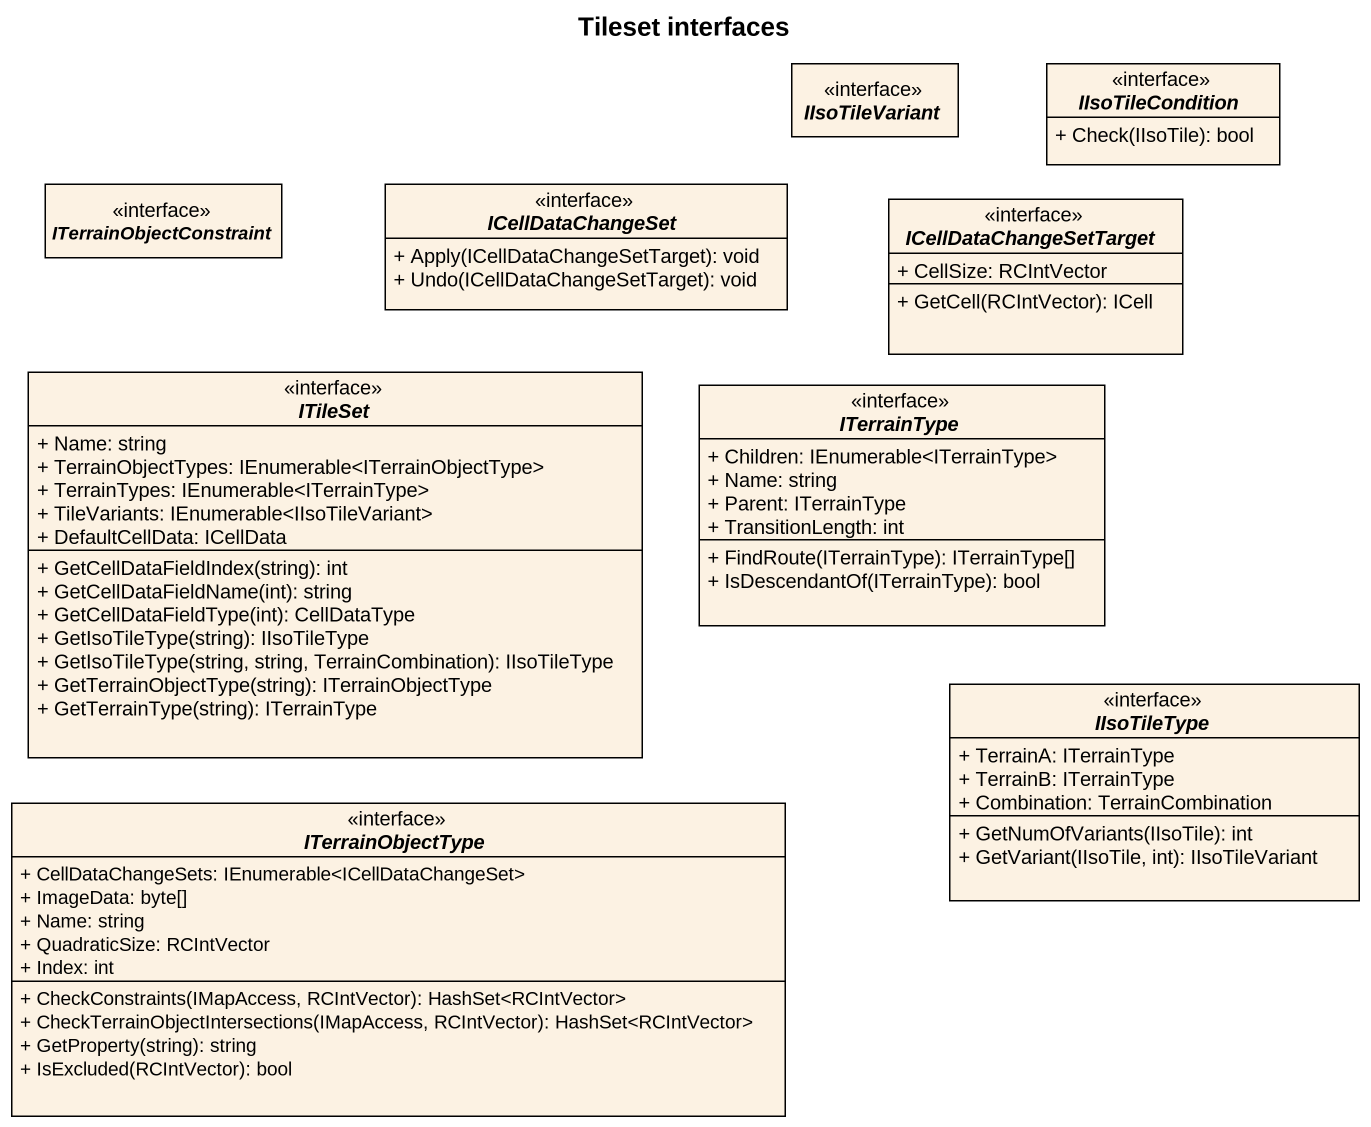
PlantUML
@startuml
title Tileset interfaces
hide circle
hide empty members
skinparam classAttributeIconSize 0
interface IIsoTileVariant <<interface>>
interface IIsoTileCondition <<interface>> {
  + Check(IIsoTile): bool
}
interface ITerrainObjectConstraint <<interface>>
interface ICellDataChangeSet <<interface>> {
  + Apply(ICellDataChangeSetTarget): void
  + Undo(ICellDataChangeSetTarget): void
}
interface ICellDataChangeSetTarget <<interface>> {
  + CellSize: RCIntVector
  + GetCell(RCIntVector): ICell
}
interface ITileSet <<interface>> {
  + Name: string
  + TerrainObjectTypes: IEnumerable<ITerrainObjectType>
  + TerrainTypes: IEnumerable<ITerrainType>
  + TileVariants: IEnumerable<IIsoTileVariant>
  + DefaultCellData: ICellData
  + GetCellDataFieldIndex(string): int
  + GetCellDataFieldName(int): string
  + GetCellDataFieldType(int): CellDataType
  + GetIsoTileType(string): IIsoTileType
  + GetIsoTileType(string, string, TerrainCombination): IIsoTileType
  + GetTerrainObjectType(string): ITerrainObjectType
  + GetTerrainType(string): ITerrainType
}
interface ITerrainType <<interface>> {
  + Children: IEnumerable<ITerrainType>
  + Name: string
  + Parent: ITerrainType
  + TransitionLength: int
  + FindRoute(ITerrainType): ITerrainType[]
  + IsDescendantOf(ITerrainType): bool
}
interface IIsoTileType <<interface>> {
  + TerrainA: ITerrainType
  + TerrainB: ITerrainType
  + Combination: TerrainCombination
  + GetNumOfVariants(IIsoTile): int
  + GetVariant(IIsoTile, int): IIsoTileVariant
}
interface ITerrainObjectType <<interface>> {
  + CellDataChangeSets: IEnumerable<ICellDataChangeSet>
  + ImageData: byte[]
  + Name: string
  + QuadraticSize: RCIntVector
  + Index: int
  + CheckConstraints(IMapAccess, RCIntVector): HashSet<RCIntVector>
  + CheckTerrainObjectIntersections(IMapAccess, RCIntVector): HashSet<RCIntVector>
  + GetProperty(string): string
  + IsExcluded(RCIntVector): bool
}
@enduml
